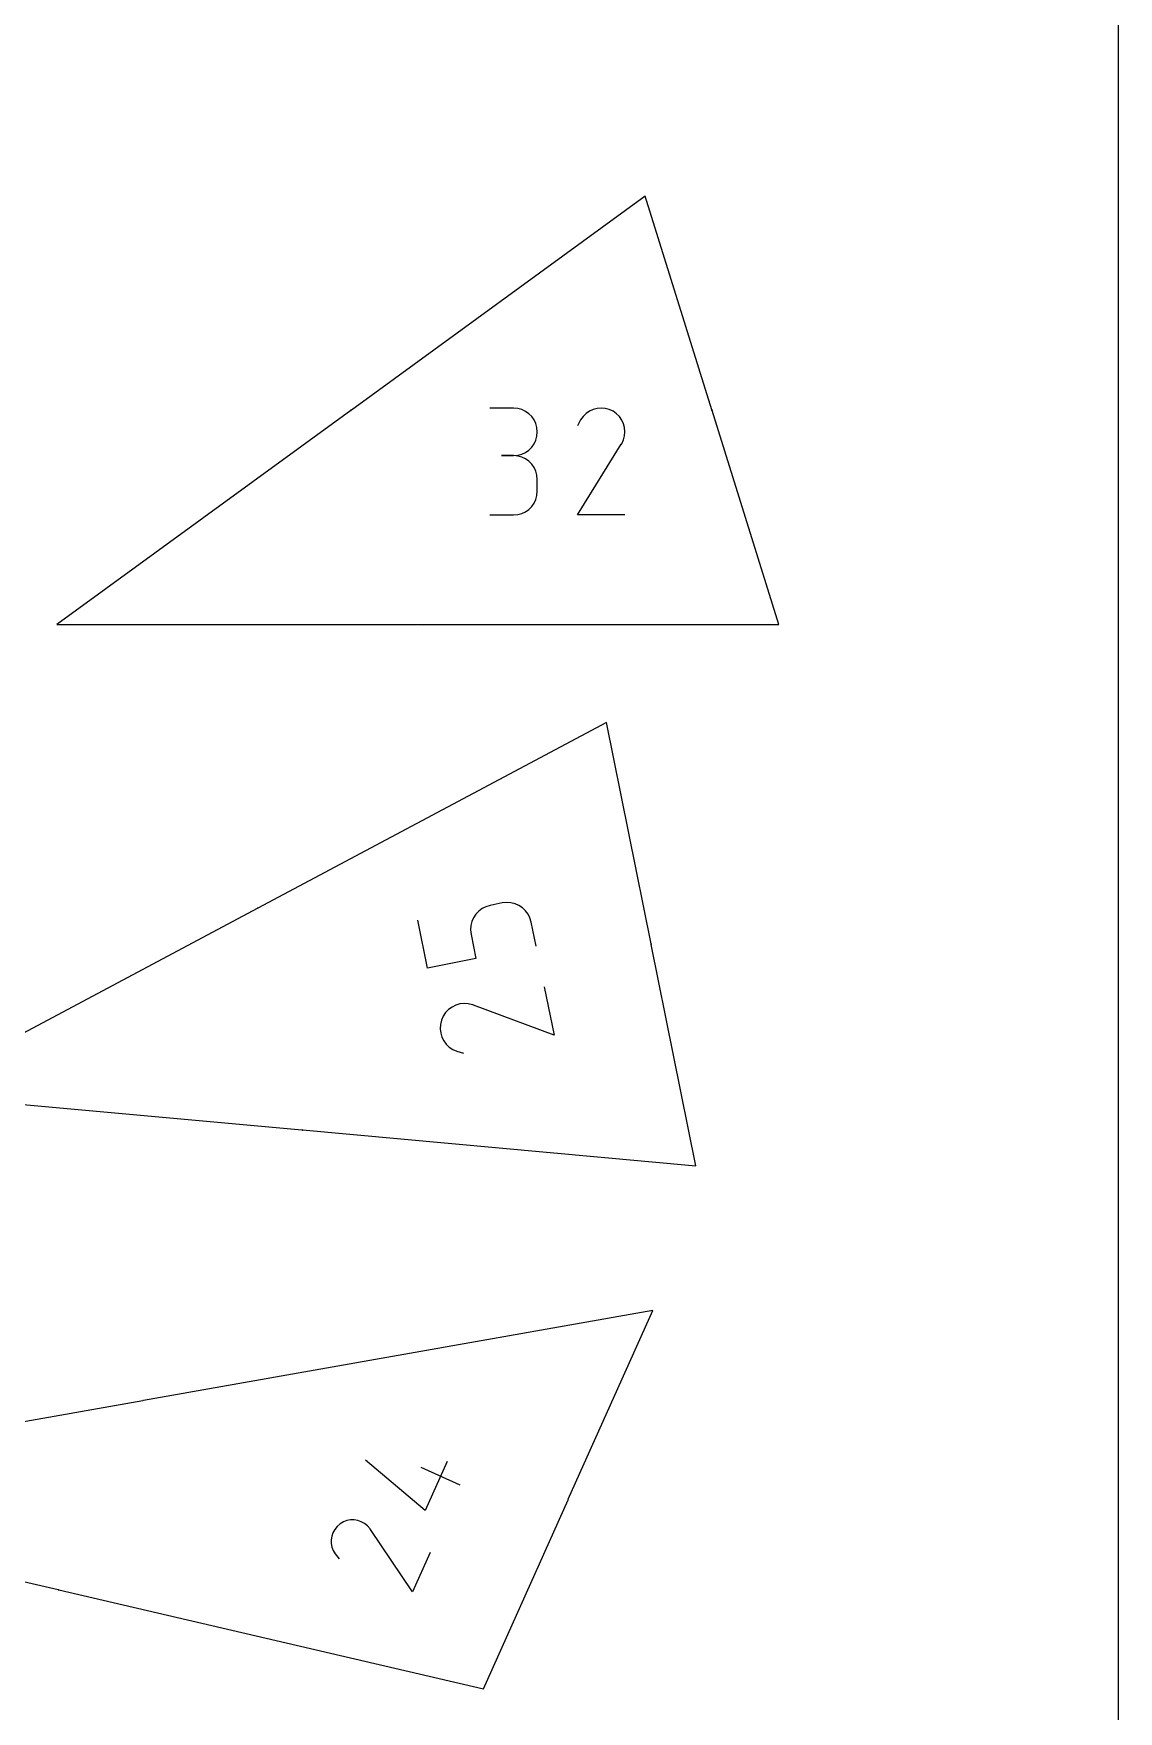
# Model space of a CAD drawing. Extents: x 0 to 500, y 0 to 1020.
# Drawn here: x 424.2 to 500, y 269.8 to 387 of the extents above; entities that cross this region are included whole.
import ezdxf

# ---------------------------------------------------------------- set-up
doc = ezdxf.new("R2010")
doc.units = 0

msp = doc.modelspace()

# ---------------------------------------------------------------- linework, layer by layer
at = {"layer": 'annotation', "color": 1}
for p, q in [((446.39843, 360.728417), (446.398359, 360.727966)), ((446.398359, 360.727966), (446.398365, 360.727508)), ((446.398365, 360.727508), (446.39845, 360.727055)), ((446.398577, 360.728851), (446.39843, 360.728417)), ((446.39845, 360.727055), (446.398615, 360.726616)), ((446.398797, 360.729257), (446.398577, 360.728851)), ((446.398615, 360.726616), (446.398862, 360.726203)), ((446.39909, 360.729624), (446.398797, 360.729257)), ((446.398862, 360.726203), (446.398862, 360.726203)), ((446.398862, 360.726203), (446.399181, 360.725839)), ((446.399454, 360.729942), (446.39909, 360.729624)), ((446.399181, 360.725839), (446.399549, 360.725546)), ((446.399868, 360.73019), (446.399454, 360.729942)), ((446.399454, 360.729942), (446.399454, 360.729942)), ((446.399549, 360.725546), (446.399955, 360.725324)), ((446.400307, 360.730356), (446.399868, 360.73019)), ((446.399955, 360.725324), (446.400389, 360.725177)), ((446.400761, 360.730441), (446.400307, 360.730356)), ((446.400389, 360.725177), (446.400841, 360.725106)), ((446.401219, 360.730448), (446.400761, 360.730441)), ((446.400841, 360.725106), (446.401299, 360.725112)), ((446.40167, 360.730377), (446.401219, 360.730448)), ((446.401299, 360.725112), (446.401753, 360.725197)), ((446.401583, 360.724085), (446.401513, 360.723634)), ((446.401513, 360.723634), (446.401519, 360.723176)), ((446.401519, 360.723176), (446.401605, 360.722721)), ((446.40173, 360.72452), (446.401583, 360.724085)), ((446.401605, 360.722721), (446.401771, 360.722281)), ((446.402104, 360.730231), (446.40167, 360.730377)), ((446.40195, 360.724926), (446.40173, 360.72452)), ((446.401753, 360.725197), (446.402192, 360.725363)), ((446.401771, 360.722281), (446.402019, 360.721866)), ((446.402243, 360.725293), (446.40195, 360.724926)), ((446.402019, 360.721866), (446.402805, 360.720788)), ((446.402509, 360.73001), (446.402104, 360.730231)), ((446.402192, 360.725363), (446.402607, 360.725611)), ((446.402607, 360.725611), (446.402243, 360.725293)), ((446.402876, 360.729718), (446.402509, 360.73001)), ((446.402607, 360.725611), (446.40297, 360.725929)), ((446.403021, 360.725859), (446.402607, 360.725611)), ((446.402607, 360.725611), (446.402607, 360.725611)), ((446.402607, 360.725611), (446.402607, 360.725611)), ((446.402805, 360.720788), (446.402805, 360.720788)), ((446.402805, 360.720788), (446.403123, 360.720424)), ((446.403193, 360.729356), (446.402876, 360.729718)), ((446.40297, 360.725929), (446.403262, 360.726296)), ((446.40346, 360.726025), (446.403021, 360.725859)), ((446.403123, 360.720424), (446.40349, 360.720131)), ((446.403193, 360.729356), (446.403193, 360.729356)), ((446.403442, 360.728941), (446.403193, 360.729356)), ((446.403262, 360.726296), (446.403483, 360.726702)), ((446.403608, 360.728501), (446.403442, 360.728941)), ((446.403914, 360.72611), (446.40346, 360.726025)), ((446.403483, 360.726702), (446.403629, 360.727136)), ((446.40349, 360.720131), (446.403896, 360.719911)), ((446.403694, 360.728046), (446.403608, 360.728501)), ((446.403629, 360.727136), (446.4037, 360.727588)), ((446.4037, 360.727588), (446.403694, 360.728046)), ((446.403896, 360.719911), (446.40433, 360.719765)), ((446.404373, 360.726116), (446.403914, 360.72611)), ((446.40433, 360.719765), (446.404781, 360.719694)), ((446.404824, 360.726045), (446.404373, 360.726116)), ((446.404781, 360.719694), (446.405238, 360.719701)), ((446.405258, 360.725898), (446.404824, 360.726045)), ((446.405238, 360.719701), (446.405692, 360.719787)), ((446.405664, 360.725677), (446.405258, 360.725898)), ((446.406032, 360.725384), (446.405664, 360.725677)), ((446.405692, 360.719787), (446.406131, 360.719953)), ((446.40635, 360.725019), (446.406032, 360.725384)), ((446.406131, 360.719953), (446.406545, 360.720202)), ((446.406417, 360.734269), (446.406341, 360.733805)), ((446.406341, 360.733805), (446.406348, 360.733321)), ((446.406348, 360.733321), (446.406461, 360.732568)), ((446.407136, 360.723941), (446.40635, 360.725019)), ((446.40635, 360.725019), (446.40635, 360.725019)), ((446.40657, 360.734705), (446.406417, 360.734269)), ((446.406545, 360.720202), (446.406908, 360.720519)), ((446.406545, 360.720202), (446.406545, 360.720202)), ((446.406794, 360.735105), (446.40657, 360.734705)), ((446.407081, 360.73546), (446.406794, 360.735105)), ((446.406908, 360.720519), (446.407201, 360.720886)), ((446.407425, 360.735763), (446.407081, 360.73546)), ((446.407384, 360.723526), (446.407136, 360.723941)), ((446.407201, 360.720886), (446.407422, 360.721291)), ((446.40755, 360.723086), (446.407384, 360.723526)), ((446.407422, 360.721291), (446.407569, 360.721724)), ((446.407819, 360.736005), (446.407425, 360.735763)), ((446.407635, 360.722632), (446.40755, 360.723086)), ((446.407569, 360.721724), (446.407641, 360.722175)), ((446.407641, 360.722175), (446.407635, 360.722632)), ((446.408256, 360.736178), (446.407819, 360.736005)), ((446.408731, 360.736274), (446.408256, 360.736178)), ((446.409213, 360.73628), (446.408731, 360.736274)), ((446.408731, 360.736274), (446.408731, 360.736274)), ((446.409677, 360.736202), (446.409213, 360.73628)), ((446.410113, 360.736048), (446.409677, 360.736202)), ((446.410512, 360.735824), (446.410113, 360.736048)), ((446.410867, 360.735537), (446.410512, 360.735824)), ((446.41117, 360.735193), (446.410867, 360.735537)), ((446.411411, 360.734798), (446.41117, 360.735193)), ((446.411582, 360.73436), (446.411411, 360.734798)), ((446.411675, 360.733885), (446.411582, 360.73436)), ((446.411676, 360.733874), (446.411675, 360.733885)), ((446.411675, 360.733885), (446.411675, 360.733885)), ((446.411678, 360.733864), (446.411676, 360.733874)), ((446.411679, 360.733854), (446.411678, 360.733864)), ((446.41168, 360.733844), (446.411679, 360.733854)), ((446.41168, 360.733835), (446.41168, 360.733844)), ((446.41168, 360.733826), (446.41168, 360.733835)), ((446.41168, 360.733816), (446.41168, 360.733826)), ((446.41168, 360.733807), (446.41168, 360.733816)), ((446.41168, 360.733798), (446.41168, 360.733807)), ((446.412368, 360.724441), (446.41168, 360.733798)), ((446.41168, 360.733798), (446.41168, 360.733798)), ((446.416699, 360.727594), (446.412368, 360.724441)), ((457.755553, 360.873086), (456.096667, 360.873086)), ((458.053908, 360.846307), (457.755553, 360.873086)), ((458.334649, 360.769131), (458.053908, 360.846307)), ((458.593108, 360.646308), (458.334649, 360.769131)), ((458.824614, 360.482581), (458.593108, 360.646308)), ((459.0245, 360.282699), (458.824614, 360.482581)), ((459.188094, 360.051408), (459.0245, 360.282699)), ((459.310728, 359.793454), (459.188094, 360.051408)), ((462.438922, 360.051078), (462.221079, 359.633194)), ((462.611798, 360.296219), (462.438922, 360.051078)), ((462.81921, 360.500855), (462.611798, 360.296219)), ((463.054851, 360.663346), (462.81921, 360.500855)), ((463.312412, 360.782055), (463.054851, 360.663346)), ((463.585585, 360.855343), (463.312412, 360.782055)), ((463.868062, 360.881571), (463.585585, 360.855343)), ((464.153535, 360.8591), (463.868062, 360.881571)), ((464.435696, 360.786292), (464.153535, 360.8591)), ((464.708237, 360.661507), (464.435696, 360.786292)), ((464.951995, 360.488415), (464.708237, 360.661507)), ((464.708237, 360.661507), (464.708237, 360.661507)), ((465.155804, 360.280706), (464.951995, 360.488415)), ((465.31785, 360.044745), (465.155804, 360.280706)), ((465.436322, 359.786899), (465.31785, 360.044745)), ((471.608334, 360.733468), (471.609131, 360.730911)), ((471.609131, 360.730911), (471.609131, 360.730911)), ((471.609131, 360.730911), (471.609315, 360.730464)), ((471.609315, 360.730464), (471.609569, 360.730068)), ((471.609569, 360.730068), (471.609883, 360.729729)), ((471.609883, 360.729729), (471.610246, 360.729451)), ((471.610246, 360.729451), (471.61065, 360.729239)), ((471.61065, 360.729239), (471.611085, 360.729097)), ((471.611085, 360.729097), (471.611542, 360.729032)), ((471.612868, 360.71892), (471.611274, 360.724034)), ((471.611274, 360.724034), (471.620356, 360.72168)), ((471.611542, 360.729032), (471.612011, 360.729048)), ((471.612011, 360.729048), (471.612482, 360.72915)), ((471.612482, 360.72915), (471.613762, 360.729549)), ((471.613762, 360.729549), (471.614207, 360.729733)), ((471.613762, 360.729549), (471.613762, 360.729549)), ((471.614207, 360.729733), (471.614602, 360.729986)), ((471.614602, 360.729986), (471.61494, 360.730299)), ((471.61494, 360.730299), (471.615218, 360.730662)), ((471.615519, 360.732902), (471.615119, 360.734183)), ((471.615119, 360.734183), (471.615519, 360.732902)), ((471.615218, 360.730662), (471.61543, 360.731067)), ((471.61543, 360.731067), (471.615571, 360.731502)), ((471.615621, 360.73243), (471.615519, 360.732902)), ((471.615519, 360.732902), (471.615519, 360.732902)), ((471.615519, 360.732902), (471.615703, 360.732455)), ((471.615571, 360.731502), (471.615637, 360.73196)), ((471.615637, 360.73196), (471.615621, 360.73243)), ((471.615703, 360.732455), (471.615957, 360.73206)), ((471.615957, 360.73206), (471.616271, 360.73172)), ((471.616271, 360.73172), (471.616635, 360.731442)), ((471.616635, 360.731442), (471.61704, 360.73123)), ((471.61704, 360.73123), (471.617476, 360.73109)), ((471.617476, 360.73109), (471.617934, 360.731025)), ((471.617934, 360.731025), (471.618404, 360.731041)), ((471.618404, 360.731041), (471.618877, 360.731143)), ((471.618877, 360.731143), (471.619322, 360.731327)), ((471.618877, 360.731143), (471.618877, 360.731143)), ((471.619322, 360.731327), (471.619716, 360.731581)), ((471.619716, 360.731581), (471.620055, 360.731894)), ((471.620633, 360.734497), (471.619836, 360.737054)), ((471.620055, 360.731894), (471.620333, 360.732257)), ((471.620333, 360.732257), (471.620545, 360.732661)), ((471.620356, 360.72168), (471.620356, 360.72168)), ((471.620356, 360.72168), (471.620364, 360.721676)), ((471.620364, 360.721676), (471.620373, 360.721673)), ((471.620373, 360.721673), (471.620382, 360.72167)), ((471.620382, 360.72167), (471.620391, 360.721668)), ((471.620391, 360.721668), (471.6204, 360.721665)), ((471.6204, 360.721665), (471.620409, 360.721663)), ((471.620409, 360.721663), (471.620419, 360.72166)), ((471.620419, 360.72166), (471.620429, 360.721658)), ((471.620429, 360.721658), (471.62044, 360.721656)), ((471.62044, 360.721656), (471.62044, 360.721656)), ((471.62044, 360.721656), (471.62092, 360.721592)), ((471.620545, 360.732661), (471.620686, 360.733097)), ((471.620735, 360.734024), (471.620633, 360.734497)), ((471.620686, 360.733097), (471.620751, 360.733554)), ((471.620751, 360.733554), (471.620735, 360.734024)), ((471.621617, 360.726882), (471.620868, 360.727017)), ((471.62092, 360.721592), (471.621389, 360.721613)), ((471.621389, 360.721613), (471.62184, 360.721715)), ((471.622078, 360.726733), (471.621617, 360.726882)), ((471.62184, 360.721715), (471.622263, 360.72189)), ((471.622493, 360.726512), (471.622078, 360.726733)), ((471.622263, 360.72189), (471.62265, 360.722134)), ((471.622856, 360.726227), (471.622493, 360.726512)), ((471.62265, 360.722134), (471.62299, 360.722441)), ((471.623163, 360.725887), (471.622856, 360.726227)), ((471.62299, 360.722441), (471.623276, 360.722804)), ((471.623407, 360.725501), (471.623163, 360.725887)), ((471.623276, 360.722804), (471.623498, 360.723218)), ((471.623584, 360.725078), (471.623407, 360.725501)), ((471.623498, 360.723218), (471.623648, 360.723677)), ((471.623686, 360.724627), (471.623584, 360.725078)), ((471.623648, 360.723677), (471.62371, 360.724157)), ((471.623648, 360.723677), (471.623648, 360.723677)), ((471.62371, 360.724157), (471.623686, 360.724627)), ((459.387733, 359.513583), (459.310728, 359.793454)), ((459.310728, 358.637151), (459.387733, 358.918108)), ((459.414439, 359.216543), (459.387733, 359.513583)), ((459.387733, 358.918108), (459.414439, 359.216543)), ((459.414439, 359.216543), (459.414439, 359.216543)), ((465.311638, 358.392192), (465.438222, 358.663977)), ((465.509408, 359.513533), (465.436322, 359.786899)), ((465.438222, 358.663977), (465.51217, 358.945706)), ((465.535294, 359.231013), (465.509408, 359.513533)), ((465.51217, 358.945706), (465.535294, 359.231013)), ((457.755553, 357.555314), (456.924939, 357.555314)), ((456.924939, 357.555314), (457.755553, 357.555314)), ((457.755553, 357.555314), (458.053908, 357.5821)), ((458.053908, 357.528534), (457.755553, 357.555314)), ((457.755553, 357.555314), (457.755553, 357.555314)), ((458.053908, 357.5821), (458.334649, 357.65932)), ((458.334649, 357.451359), (458.053908, 357.528534)), ((458.334649, 357.65932), (458.593108, 357.782266)), ((458.593108, 357.782266), (458.824614, 357.94623)), ((458.824614, 357.94623), (459.0245, 358.146504)), ((459.0245, 358.146504), (459.188094, 358.378381)), ((459.188094, 358.378381), (459.310728, 358.637151)), ((462.216394, 353.411317), (465.282124, 358.34675)), ((465.282124, 358.34675), (465.285789, 358.351285)), ((465.282124, 358.34675), (465.282124, 358.34675)), ((465.285789, 358.351285), (465.289304, 358.355858)), ((465.289304, 358.355858), (465.292691, 358.360509)), ((465.292691, 358.360509), (465.295974, 358.365275)), ((465.295974, 358.365275), (465.299176, 358.370196)), ((465.299176, 358.370196), (465.302321, 358.375309)), ((465.302321, 358.375309), (465.305431, 358.380654)), ((465.305431, 358.380654), (465.308529, 358.386269)), ((465.308529, 358.386269), (465.311638, 358.392192)), ((465.311638, 358.392192), (465.311638, 358.392192)), ((458.593108, 357.328535), (458.334649, 357.451359)), ((458.824614, 357.164809), (458.593108, 357.328535)), ((459.0245, 356.964927), (458.824614, 357.164809)), ((459.188094, 356.733635), (459.0245, 356.964927)), ((459.310728, 356.475681), (459.188094, 356.733635)), ((459.387733, 356.195811), (459.310728, 356.475681)), ((459.414439, 355.89877), (459.387733, 356.195811)), ((459.414439, 355.068156), (459.414439, 355.89877)), ((459.414439, 355.89877), (459.414439, 355.89877)), ((458.824614, 353.801963), (459.0245, 354.001806)), ((459.0245, 354.001806), (459.188094, 354.233082)), ((459.188094, 354.233082), (459.310728, 354.491056)), ((459.310728, 354.491056), (459.387733, 354.770992)), ((459.387733, 354.770992), (459.414439, 355.068156)), ((456.096667, 353.411612), (457.755553, 353.411612)), ((457.755553, 353.411612), (458.053908, 353.438376)), ((457.755553, 353.411612), (457.755553, 353.411612)), ((458.053908, 353.438376), (458.334649, 353.515513)), ((458.334649, 353.515513), (458.593108, 353.638287)), ((458.593108, 353.638287), (458.824614, 353.801963)), ((465.534166, 353.411317), (462.216394, 353.411317)), ((451.062155, 345.777654), (451.062155, 345.763021)), ((451.070949, 345.774994), (451.070897, 345.77441)), ((451.070897, 345.77441), (451.070897, 345.772791)), ((451.070897, 345.772791), (451.070897, 345.772791)), ((451.070897, 345.772791), (451.070949, 345.772206)), ((451.0711, 345.775543), (451.070949, 345.774994)), ((451.070949, 345.772206), (451.0711, 345.771656)), ((451.071341, 345.776049), (451.0711, 345.775543)), ((451.0711, 345.771656), (451.071341, 345.771149)), ((451.071662, 345.776502), (451.071341, 345.776049)), ((451.071341, 345.771149), (451.071662, 345.770695)), ((451.072054, 345.776893), (451.071662, 345.776502)), ((451.071662, 345.770695), (451.072054, 345.770303)), ((451.072508, 345.777212), (451.072054, 345.776893)), ((451.072054, 345.770303), (451.072507, 345.769982)), ((451.072507, 345.769982), (451.073013, 345.769741)), ((451.073014, 345.777452), (451.072508, 345.777212)), ((451.073563, 345.777602), (451.073014, 345.777452)), ((451.074146, 345.777655), (451.073563, 345.777602)), ((451.074729, 345.777602), (451.074146, 345.777655)), ((451.074146, 345.777655), (451.074146, 345.777655)), ((451.075279, 345.777452), (451.074729, 345.777602)), ((451.075785, 345.777212), (451.075279, 345.777452)), ((451.075279, 345.769741), (451.075785, 345.769982)), ((451.076238, 345.776893), (451.075785, 345.777212)), ((451.075785, 345.769982), (451.076239, 345.770303)), ((451.07663, 345.776502), (451.076238, 345.776893)), ((451.076239, 345.770303), (451.076631, 345.770696)), ((451.076951, 345.776049), (451.07663, 345.776502)), ((451.076631, 345.770696), (451.076952, 345.77115)), ((451.077192, 345.775543), (451.076951, 345.776049)), ((451.076952, 345.77115), (451.077192, 345.771656)), ((451.077343, 345.774994), (451.077192, 345.775543)), ((451.077192, 345.771656), (451.077343, 345.772206)), ((451.077396, 345.77441), (451.077343, 345.774994)), ((451.077343, 345.772206), (451.077396, 345.772791)), ((451.077396, 345.77441), (451.077396, 345.77441)), ((451.077396, 345.772791), (451.077396, 345.77441)), ((451.062155, 345.763021), (451.065409, 345.766275)), ((451.070949, 345.766868), (451.070897, 345.766283)), ((451.070897, 345.766283), (451.070897, 345.766283)), ((451.070897, 345.766283), (451.070949, 345.765702)), ((451.0711, 345.767418), (451.070949, 345.766868)), ((451.070949, 345.765702), (451.0711, 345.765153)), ((451.071341, 345.767925), (451.0711, 345.767418)), ((451.0711, 345.765153), (451.071341, 345.764648)), ((451.071662, 345.76838), (451.071341, 345.767925)), ((451.071341, 345.764648), (451.071662, 345.764195)), ((451.072054, 345.768772), (451.071662, 345.76838)), ((451.071662, 345.764195), (451.072054, 345.763803)), ((451.072508, 345.769093), (451.072054, 345.768772)), ((451.072054, 345.763803), (451.072507, 345.763483)), ((451.072507, 345.763483), (451.073013, 345.763242)), ((451.073014, 345.769334), (451.072508, 345.769093)), ((451.073013, 345.769741), (451.073563, 345.76959)), ((451.073013, 345.763242), (451.073563, 345.763091)), ((451.073563, 345.769485), (451.073014, 345.769334)), ((451.073563, 345.76959), (451.074146, 345.769538)), ((451.074146, 345.769538), (451.073563, 345.769485)), ((451.073563, 345.763091), (451.074146, 345.763038)), ((451.074146, 345.769538), (451.07473, 345.76959)), ((451.074146, 345.769538), (451.074146, 345.769538)), ((451.074729, 345.769485), (451.074146, 345.769538)), ((451.074146, 345.769538), (451.074146, 345.769538)), ((451.074146, 345.763038), (451.07473, 345.763091)), ((451.074146, 345.763038), (451.074146, 345.763038)), ((451.075279, 345.769334), (451.074729, 345.769485)), ((451.07473, 345.76959), (451.075279, 345.769741)), ((451.07473, 345.763091), (451.075279, 345.763242)), ((451.075785, 345.769093), (451.075279, 345.769334)), ((451.075279, 345.763242), (451.075785, 345.763483)), ((451.076238, 345.768772), (451.075785, 345.769093)), ((451.075785, 345.763483), (451.076239, 345.763803)), ((451.07663, 345.76838), (451.076238, 345.768772)), ((451.076239, 345.763803), (451.076631, 345.764195)), ((451.076951, 345.767925), (451.07663, 345.76838)), ((451.076631, 345.764195), (451.076952, 345.764648)), ((451.077192, 345.767418), (451.076951, 345.767925)), ((451.076952, 345.764648), (451.077192, 345.765153)), ((451.077343, 345.766868), (451.077192, 345.767418)), ((451.077192, 345.765153), (451.077343, 345.765702)), ((451.077396, 345.766283), (451.077343, 345.766868)), ((451.077343, 345.765702), (451.077396, 345.766283)), ((451.077396, 345.766283), (451.077396, 345.766283)), ((439.86849, 325.938378), (439.86842, 325.937826)), ((439.86842, 325.937826), (439.868446, 325.937266)), ((439.868446, 325.937266), (439.868571, 325.936709)), ((439.868652, 325.938908), (439.86849, 325.938378)), ((439.868571, 325.936709), (439.8688, 325.936168)), ((439.868901, 325.939405), (439.868652, 325.938908)), ((439.8688, 325.936168), (439.869564, 325.934732)), ((439.869234, 325.939856), (439.868901, 325.939405)), ((439.869648, 325.940247), (439.869234, 325.939856)), ((439.869564, 325.934732), (439.869564, 325.934732)), ((439.869564, 325.934732), (439.869885, 325.934241)), ((439.870138, 325.940568), (439.869648, 325.940247)), ((439.869885, 325.934241), (439.870278, 325.933826)), ((439.870679, 325.940796), (439.870138, 325.940568)), ((439.870138, 325.940568), (439.870138, 325.940568)), ((439.870278, 325.933826), (439.870728, 325.933492)), ((439.871235, 325.940921), (439.870679, 325.940796)), ((439.870728, 325.933492), (439.871225, 325.933242)), ((439.871225, 325.933242), (439.871755, 325.93308)), ((439.871795, 325.940947), (439.871235, 325.940921)), ((439.871755, 325.93308), (439.872307, 325.93301)), ((439.872347, 325.940876), (439.871795, 325.940947)), ((439.872307, 325.93301), (439.872866, 325.933035)), ((439.872877, 325.940714), (439.872347, 325.940876)), ((439.872866, 325.933035), (439.873422, 325.93316)), ((439.873373, 325.940464), (439.872877, 325.940714)), ((439.873823, 325.940129), (439.873373, 325.940464)), ((439.873422, 325.93316), (439.873962, 325.933388)), ((439.874215, 325.939714), (439.873823, 325.940129)), ((439.873962, 325.933388), (439.87683, 325.934915)), ((439.874536, 325.939223), (439.874215, 325.939714)), ((439.87683, 325.934915), (439.874536, 325.939223)), ((439.874536, 325.939223), (439.874536, 325.939223)), ((439.87465, 325.924319), (439.881108, 325.927758)), ((439.875581, 325.926887), (439.876239, 325.92763)), ((439.875581, 325.926887), (439.875581, 325.926887)), ((439.876239, 325.92763), (439.876771, 325.928444)), ((439.876771, 325.928444), (439.877178, 325.929315)), ((439.87723, 325.934011), (439.87683, 325.934915)), ((439.877178, 325.929315), (439.877455, 325.930228)), ((439.877491, 325.933075), (439.87723, 325.934011)), ((439.877455, 325.930228), (439.877601, 325.931169)), ((439.877613, 325.932123), (439.877491, 325.933075)), ((439.877601, 325.931169), (439.877613, 325.932123)), ((439.880723, 325.946204), (439.879381, 325.941803)), ((439.887601, 325.933288), (439.880723, 325.946204)), ((455.5627, 325.913722), (455.326086, 325.736352)), ((455.831352, 326.049358), (455.5627, 325.913722)), ((456.128311, 326.137531), (455.831352, 326.049358)), ((456.966239, 326.306626), (456.128311, 326.137531)), ((456.128311, 326.137531), (456.128311, 326.137531)), ((457.274302, 326.340531), (456.966239, 326.306626)), ((457.574931, 326.319736), (457.274302, 326.340531)), ((457.862393, 326.248072), (457.574931, 326.319736)), ((458.130955, 326.129372), (457.862393, 326.248072)), ((458.374884, 325.967466), (458.130955, 326.129372)), ((458.588446, 325.766185), (458.374884, 325.967466)), ((451.754439, 321.753818), (451.075567, 325.117881)), ((454.774611, 324.724113), (454.754141, 324.424008)), ((454.845771, 325.011129), (454.774611, 324.724113)), ((454.96389, 325.279326), (454.845771, 325.011129)), ((455.125239, 325.522977), (454.96389, 325.279326)), ((455.326086, 325.736352), (455.125239, 325.522977)), ((458.76591, 325.529362), (458.588446, 325.766185)), ((458.901541, 325.260828), (458.76591, 325.529362)), ((458.989607, 324.964414), (458.901541, 325.260828)), ((459.329043, 323.282383), (458.989607, 324.964414)), ((458.989607, 324.964414), (458.989607, 324.964414)), ((454.754141, 324.424008), (454.788091, 324.116543)), ((454.788091, 324.116543), (455.127527, 322.434512)), ((455.127527, 322.434512), (451.754439, 321.753818)), ((467.356347, 323.429547), (467.368717, 323.429304)), ((467.358314, 323.420605), (467.358267, 323.420309)), ((467.358267, 323.420309), (467.358273, 323.420016)), ((467.358273, 323.420016), (467.358329, 323.419733)), ((467.358351, 323.420727), (467.358314, 323.420605)), ((467.358314, 323.420605), (467.358314, 323.420605)), ((467.358329, 323.419733), (467.358431, 323.419466)), ((467.358396, 323.420844), (467.358351, 323.420727)), ((467.358449, 323.420958), (467.358396, 323.420844)), ((467.358431, 323.419466), (467.358576, 323.419219)), ((467.358509, 323.421066), (467.358449, 323.420958)), ((467.358578, 323.421169), (467.358509, 323.421066)), ((467.358576, 323.419219), (467.358761, 323.419)), ((467.358653, 323.421267), (467.358578, 323.421169)), ((467.358736, 323.421359), (467.358653, 323.421267)), ((467.358826, 323.421445), (467.358736, 323.421359)), ((467.358761, 323.419), (467.358982, 323.418814)), ((467.358922, 323.421525), (467.358826, 323.421445)), ((467.3599, 323.422194), (467.358922, 323.421525)), ((467.358922, 323.421525), (467.358922, 323.421525)), ((467.358982, 323.418814), (467.359236, 323.418667)), ((467.359236, 323.418667), (467.35952, 323.418565)), ((467.35952, 323.418565), (467.35952, 323.418565)), ((467.35952, 323.418565), (467.360679, 323.418324)), ((467.360931, 323.422757), (467.3599, 323.422194)), ((467.360679, 323.418324), (467.361846, 323.418204)), ((467.362007, 323.42321), (467.360931, 323.422757)), ((467.361846, 323.418204), (467.363013, 323.418202)), ((467.363118, 323.423552), (467.362007, 323.42321)), ((467.363445, 323.42824), (467.362914, 323.430872)), ((467.363013, 323.418202), (467.36417, 323.418317)), ((467.364257, 323.423782), (467.363118, 323.423552)), ((467.36417, 323.418317), (467.365308, 323.418547)), ((467.365413, 323.423898), (467.364257, 323.423782)), ((467.365308, 323.418547), (467.36642, 323.418889)), ((467.366579, 323.423897), (467.365413, 323.423898)), ((467.36642, 323.418889), (467.367495, 323.419344)), ((467.367746, 323.423778), (467.366579, 323.423897)), ((467.367495, 323.419344), (467.368526, 323.419908)), ((467.368717, 323.429304), (467.367655, 323.434569)), ((467.368905, 323.423539), (467.367746, 323.423778)), ((467.368526, 323.419908), (467.369503, 323.42058)), ((467.36919, 323.423438), (467.368905, 323.423539)), ((467.368905, 323.423539), (467.368905, 323.423539)), ((467.369445, 323.423291), (467.36919, 323.423438)), ((467.369667, 323.423105), (467.369445, 323.423291)), ((467.369503, 323.42058), (467.369599, 323.420659)), ((467.369503, 323.42058), (467.369503, 323.42058)), ((467.369599, 323.420659), (467.369689, 323.420746)), ((467.369852, 323.422886), (467.369667, 323.423105)), ((467.369689, 323.420746), (467.369773, 323.420839)), ((467.369773, 323.420839), (467.369849, 323.420937)), ((467.369849, 323.420937), (467.369917, 323.42104)), ((467.369997, 323.422638), (467.369852, 323.422886)), ((467.369917, 323.42104), (467.369978, 323.421148)), ((467.369978, 323.421148), (467.37003, 323.42126)), ((467.370098, 323.42237), (467.369997, 323.422638)), ((467.37003, 323.42126), (467.370074, 323.421375)), ((467.370074, 323.421375), (467.370108, 323.421492)), ((467.370153, 323.422085), (467.370098, 323.42237)), ((467.370108, 323.421492), (467.370157, 323.421791)), ((467.370108, 323.421492), (467.370108, 323.421492)), ((467.370157, 323.421791), (467.370153, 323.422085)), ((459.902431, 320.441347), (460.581303, 317.077284)), ((453.220714, 318.864702), (453.014619, 318.652113)), ((453.457917, 319.037586), (453.220714, 318.864702)), ((453.720142, 319.167627), (453.457917, 319.037586)), ((454.001307, 319.251683), (453.720142, 319.167627)), ((454.295326, 319.286614), (454.001307, 319.251683)), ((454.596117, 319.269281), (454.295326, 319.286614)), ((454.897595, 319.196544), (454.596117, 319.269281)), ((454.904237, 319.194602), (454.897595, 319.196544)), ((454.897595, 319.196544), (454.897595, 319.196544)), ((454.910564, 319.19261), (454.904237, 319.194602)), ((454.91662, 319.19055), (454.910564, 319.19261)), ((454.922448, 319.188409), (454.91662, 319.19055)), ((454.928092, 319.186168), (454.922448, 319.188409)), ((454.933597, 319.183815), (454.928092, 319.186168)), ((454.939006, 319.181332), (454.933597, 319.183815)), ((454.944362, 319.178704), (454.939006, 319.181332)), ((454.949711, 319.175916), (454.944362, 319.178704)), ((460.581303, 317.077284), (454.949711, 319.175916)), ((454.949711, 319.175916), (454.949711, 319.175916)), ((452.649325, 317.818507), (452.633236, 317.517511)), ((452.720084, 318.120383), (452.649325, 317.818507)), ((452.845714, 318.40296), (452.720084, 318.120383)), ((452.720084, 318.120383), (452.720084, 318.120383)), ((453.014619, 318.652113), (452.845714, 318.40296)), ((452.633236, 317.517511), (452.668864, 317.223457)), ((452.668864, 317.223457), (452.753257, 316.942406)), ((452.753257, 316.942406), (452.883463, 316.680417)), ((452.883463, 316.680417), (453.05653, 316.443552)), ((453.05653, 316.443552), (453.269505, 316.237873)), ((453.269505, 316.237873), (453.519436, 316.069438)), ((453.519436, 316.069438), (453.80337, 315.94431)), ((453.80337, 315.94431), (454.271658, 315.808934)), ((442.994514, 310.455908), (442.994513, 310.455424)), ((442.994513, 310.455424), (442.994595, 310.454962)), ((442.994635, 310.457236), (442.994514, 310.455908)), ((442.994514, 310.455908), (442.994514, 310.455908)), ((442.994595, 310.454962), (442.994755, 310.454528)), ((442.994722, 310.457712), (442.994635, 310.457236)), ((443.000685, 310.460891), (442.994679, 310.461439)), ((442.994887, 310.458153), (442.994722, 310.457712)), ((442.994755, 310.454528), (442.994984, 310.454133)), ((442.995122, 310.458551), (442.994887, 310.458153)), ((442.994984, 310.454133), (442.995276, 310.453783)), ((442.99511, 310.447773), (442.9959, 310.44799)), ((442.99511, 310.447773), (442.99511, 310.447773)), ((442.995419, 310.4589), (442.995122, 310.458551)), ((442.995276, 310.453783), (442.995624, 310.453486)), ((442.99577, 310.459192), (442.995419, 310.4589)), ((442.995624, 310.453486), (442.996022, 310.453251)), ((442.996166, 310.459422), (442.99577, 310.459192)), ((442.9959, 310.44799), (442.996637, 310.448312)), ((442.996022, 310.453251), (442.996462, 310.453087)), ((442.9966, 310.459581), (442.996166, 310.459422)), ((442.996462, 310.453087), (442.996938, 310.453)), ((442.997063, 310.459664), (442.9966, 310.459581)), ((442.996637, 310.448312), (442.997311, 310.44873)), ((442.996938, 310.453), (442.999606, 310.452756)), ((442.997547, 310.459663), (442.997063, 310.459664)), ((442.997311, 310.44873), (442.997916, 310.449236)), ((442.998021, 310.459577), (442.997547, 310.459663)), ((442.997547, 310.459663), (442.997547, 310.459663)), ((442.997916, 310.449236), (442.998442, 310.449819)), ((442.998461, 310.459411), (442.998021, 310.459577)), ((442.998442, 310.449819), (442.998883, 310.450472)), ((442.998858, 310.459176), (442.998461, 310.459411)), ((442.999207, 310.458878), (442.998858, 310.459176)), ((442.998883, 310.450472), (442.999229, 310.451186)), ((442.999499, 310.458527), (442.999207, 310.458878)), ((442.999229, 310.451186), (442.999472, 310.45195)), ((442.999472, 310.45195), (442.999606, 310.452756)), ((442.999728, 310.45813), (442.999499, 310.458527)), ((442.999606, 310.452756), (442.99997, 310.456749)), ((442.999888, 310.457696), (442.999728, 310.45813)), ((442.999971, 310.457233), (442.999888, 310.457696)), ((442.99997, 310.456749), (442.999971, 310.457233)), ((442.99997, 310.456749), (442.99997, 310.456749)), ((443.003942, 310.450106), (443.003863, 310.44965)), ((443.003863, 310.44965), (443.003863, 310.449192)), ((443.003863, 310.449192), (443.003941, 310.448742)), ((443.003941, 310.448742), (443.004093, 310.44831)), ((443.004103, 310.450548), (443.003942, 310.450106)), ((443.004093, 310.44831), (443.004319, 310.447907)), ((443.004346, 310.450966), (443.004103, 310.450548)), ((443.004319, 310.447907), (443.004617, 310.447543)), ((443.004352, 310.450975), (443.004346, 310.450966)), ((443.004346, 310.450966), (443.004346, 310.450966)), ((443.004358, 310.450984), (443.004352, 310.450975)), ((443.004364, 310.450992), (443.004358, 310.450984)), ((443.004369, 310.451), (443.004364, 310.450992)), ((443.004375, 310.451007), (443.004369, 310.451)), ((443.004381, 310.451014), (443.004375, 310.451007)), ((443.004387, 310.451021), (443.004381, 310.451014)), ((443.004394, 310.451028), (443.004387, 310.451021)), ((443.0044, 310.451035), (443.004394, 310.451028)), ((443.010055, 310.458521), (443.0044, 310.451035)), ((443.0044, 310.451035), (443.0044, 310.451035)), ((443.004617, 310.447543), (443.004983, 310.447228)), ((443.00472, 310.459008), (443.010055, 310.458521)), ((443.004983, 310.447228), (443.004983, 310.447228)), ((443.004983, 310.447228), (443.005403, 310.446988)), ((443.005403, 310.446988), (443.005846, 310.446829)), ((443.005846, 310.446829), (443.006302, 310.446751)), ((443.006302, 310.446751), (443.00676, 310.446752)), ((443.00676, 310.446752), (443.00721, 310.44683)), ((443.00721, 310.44683), (443.007642, 310.446983)), ((443.007642, 310.446983), (443.008044, 310.447209)), ((443.008044, 310.447209), (443.008408, 310.447508)), ((443.008408, 310.447508), (443.008722, 310.447877)), ((443.008722, 310.447877), (443.009134, 310.448517)), ((431.877898, 291.544703), (431.877669, 291.543977)), ((431.878104, 291.545141), (431.877898, 291.544703)), ((431.878376, 291.545525), (431.878104, 291.545141)), ((431.878705, 291.545849), (431.878376, 291.545525)), ((431.879082, 291.546111), (431.878705, 291.545849)), ((431.879495, 291.546304), (431.879082, 291.546111)), ((431.879411, 291.534084), (431.882898, 291.542792)), ((431.884686, 291.535016), (431.879411, 291.534084)), ((431.879937, 291.546425), (431.879495, 291.546304)), ((431.880397, 291.54647), (431.879937, 291.546425)), ((431.880866, 291.546433), (431.880397, 291.54647)), ((431.881335, 291.546311), (431.880866, 291.546433)), ((431.881771, 291.546105), (431.881335, 291.546311)), ((431.881335, 291.546311), (431.881335, 291.546311)), ((431.882153, 291.545832), (431.881771, 291.546105)), ((431.882477, 291.545502), (431.882153, 291.545832)), ((431.882738, 291.545125), (431.882477, 291.545502)), ((431.882931, 291.544711), (431.882738, 291.545125)), ((431.882898, 291.542792), (431.882902, 291.542801)), ((431.882898, 291.542792), (431.882898, 291.542792)), ((431.882902, 291.542801), (431.882907, 291.542809)), ((431.882907, 291.542809), (431.882911, 291.542817)), ((431.882911, 291.542817), (431.882915, 291.542826)), ((431.882915, 291.542826), (431.882918, 291.542834)), ((431.882918, 291.542834), (431.882922, 291.542843)), ((431.882922, 291.542843), (431.882925, 291.542853)), ((431.882925, 291.542853), (431.882929, 291.542863)), ((431.882929, 291.542863), (431.882932, 291.542873)), ((431.883052, 291.544269), (431.882931, 291.544711)), ((431.882932, 291.542873), (431.883057, 291.543341)), ((431.882932, 291.542873), (431.882932, 291.542873)), ((431.883095, 291.543809), (431.883052, 291.544269)), ((431.883057, 291.543341), (431.883095, 291.543809)), ((431.887629, 291.546423), (431.8874, 291.545698)), ((431.887835, 291.546862), (431.887629, 291.546423)), ((431.888107, 291.547245), (431.887835, 291.546862)), ((431.888436, 291.54757), (431.888107, 291.547245)), ((431.888812, 291.547831), (431.888436, 291.54757)), ((431.889226, 291.548024), (431.888812, 291.547831)), ((431.889141, 291.535804), (431.892628, 291.544513)), ((431.894416, 291.536737), (431.889141, 291.535804)), ((431.889668, 291.548145), (431.889226, 291.548024)), ((431.890128, 291.54819), (431.889668, 291.548145)), ((431.890597, 291.548153), (431.890128, 291.54819)), ((431.891065, 291.548032), (431.890597, 291.548153)), ((431.891501, 291.547825), (431.891065, 291.548032)), ((431.891065, 291.548032), (431.891065, 291.548032)), ((431.891884, 291.547552), (431.891501, 291.547825)), ((431.892208, 291.547222), (431.891884, 291.547552)), ((431.892469, 291.546846), (431.892208, 291.547222)), ((431.892662, 291.546432), (431.892469, 291.546846)), ((431.892628, 291.544513), (431.892633, 291.544521)), ((431.892628, 291.544513), (431.892628, 291.544513)), ((431.892633, 291.544521), (431.892637, 291.544529)), ((431.892637, 291.544529), (431.892641, 291.544538)), ((431.892641, 291.544538), (431.892645, 291.544546)), ((431.892645, 291.544546), (431.892649, 291.544555)), ((431.892649, 291.544555), (431.892652, 291.544564)), ((431.892652, 291.544564), (431.892656, 291.544573)), ((431.892656, 291.544573), (431.892659, 291.544583)), ((431.892659, 291.544583), (431.892662, 291.544593)), ((431.892782, 291.54599), (431.892662, 291.546432)), ((431.892662, 291.544593), (431.892787, 291.545061)), ((431.892662, 291.544593), (431.892662, 291.544593)), ((431.892826, 291.54553), (431.892782, 291.54599)), ((431.892787, 291.545061), (431.892826, 291.54553)), ((451.589577, 283.863138), (447.404611, 287.374653)), ((453.120277, 287.287559), (451.589577, 283.863138)), ((454.032531, 285.648216), (451.293458, 286.872568)), ((461.563396, 284.623994), (461.573309, 284.616626)), ((461.566335, 284.63057), (461.56852, 284.635459)), ((461.568408, 284.618817), (461.569501, 284.621264)), ((461.56852, 284.635459), (461.573773, 284.627691)), ((461.573309, 284.616626), (461.575497, 284.621521)), ((461.573773, 284.627691), (461.573773, 284.627691)), ((461.573773, 284.627691), (461.573778, 284.627682)), ((461.573778, 284.627682), (461.573782, 284.627674)), ((461.573782, 284.627674), (461.573787, 284.627666)), ((461.573787, 284.627666), (461.573792, 284.627658)), ((461.573792, 284.627658), (461.573797, 284.62765)), ((461.573797, 284.62765), (461.573802, 284.627642)), ((461.573802, 284.627642), (461.573808, 284.627634)), ((461.573808, 284.627634), (461.573814, 284.627626)), ((461.573814, 284.627626), (461.573821, 284.627617)), ((461.573821, 284.627617), (461.573821, 284.627617)), ((461.573821, 284.627617), (461.574138, 284.627252)), ((461.574138, 284.627252), (461.574505, 284.626957)), ((461.574505, 284.626957), (461.57491, 284.626735)), ((461.57491, 284.626735), (461.575343, 284.626587)), ((461.575343, 284.626587), (461.575794, 284.626515)), ((461.575794, 284.626515), (461.576252, 284.626519)), ((461.576252, 284.626519), (461.576706, 284.626603)), ((461.576706, 284.626603), (461.577147, 284.626766)), ((461.577147, 284.626766), (461.577562, 284.627012)), ((461.577562, 284.627012), (461.577926, 284.627331)), ((461.577562, 284.627012), (461.577562, 284.627012)), ((461.578158, 284.630757), (461.577685, 284.631354)), ((461.577926, 284.627331), (461.578219, 284.627699)), ((461.578405, 284.630341), (461.578158, 284.630757)), ((461.578219, 284.627699), (461.57844, 284.628105)), ((461.57857, 284.629901), (461.578405, 284.630341)), ((461.57844, 284.628105), (461.578587, 284.628538)), ((461.578654, 284.629447), (461.57857, 284.629901)), ((461.578587, 284.628538), (461.578659, 284.628989)), ((461.578659, 284.628989), (461.578654, 284.629447)), ((445.268508, 282.545649), (445.144609, 282.318262)), ((445.432742, 282.751726), (445.268508, 282.545649)), ((445.636337, 282.93068), (445.432742, 282.751726)), ((445.869191, 283.068045), (445.636337, 282.93068)), ((445.636337, 282.93068), (445.636337, 282.93068)), ((446.115882, 283.159654), (445.869191, 283.068045)), ((446.370485, 283.206359), (446.115882, 283.159654)), ((446.627076, 283.209014), (446.370485, 283.206359)), ((446.879731, 283.168472), (446.627076, 283.209014)), ((447.122525, 283.085586), (446.879731, 283.168472)), ((447.349535, 282.961208), (447.122525, 283.085586)), ((447.554834, 282.796193), (447.349535, 282.961208)), ((447.732501, 282.591392), (447.554834, 282.796193)), ((447.736243, 282.586639), (447.732501, 282.591392)), ((447.732501, 282.591392), (447.732501, 282.591392)), ((447.739735, 282.582009), (447.736243, 282.586639)), ((447.743, 282.57747), (447.739735, 282.582009)), ((447.746061, 282.572987), (447.743, 282.57747)), ((447.748942, 282.568527), (447.746061, 282.572987)), ((447.751665, 282.564058), (447.748942, 282.568527)), ((447.754255, 282.559545), (447.751665, 282.564058)), ((447.756734, 282.554956), (447.754255, 282.559545)), ((447.759125, 282.550256), (447.756734, 282.554956)), ((450.702358, 278.197949), (447.759125, 282.550256)), ((447.759125, 282.550256), (447.759125, 282.550256)), ((445.06202, 282.075377), (445.021716, 281.822806)), ((445.021716, 281.822806), (445.024672, 281.566363)), ((445.024672, 281.566363), (445.071863, 281.31186)), ((445.144609, 282.318262), (445.06202, 282.075377)), ((445.071863, 281.31186), (445.164264, 281.065109)), ((445.164264, 281.065109), (445.30285, 280.831922)), ((445.30285, 280.831922), (445.567455, 280.497866)), ((451.92671, 280.937021), (450.702358, 278.197949)), ((425.97411, 278.332571), (425.974043, 278.332094)), ((425.974043, 278.332094), (425.974062, 278.331626)), ((425.974062, 278.331626), (425.974161, 278.331175)), ((425.974262, 278.333031), (425.97411, 278.332571)), ((425.97411, 278.332571), (425.97411, 278.332571)), ((425.974161, 278.331175), (425.974334, 278.330751)), ((425.974486, 278.333444), (425.974262, 278.333031)), ((425.974334, 278.330751), (425.974575, 278.330364)), ((425.974774, 278.333806), (425.974486, 278.333444)), ((425.974575, 278.330364), (425.974879, 278.330022)), ((425.975117, 278.334111), (425.974774, 278.333806)), ((425.974879, 278.330022), (425.975241, 278.329734)), ((425.975505, 278.334353), (425.975117, 278.334111)), ((425.975241, 278.329734), (425.975653, 278.32951)), ((425.975327, 278.337795), (425.97526, 278.337316)), ((425.97526, 278.337316), (425.975278, 278.336846)), ((425.975278, 278.336846), (425.975377, 278.336394)), ((425.97563, 278.339095), (425.975327, 278.337795)), ((425.975327, 278.337795), (425.975327, 278.337795)), ((425.975377, 278.336394), (425.975549, 278.33597)), ((425.975929, 278.334526), (425.975505, 278.334353)), ((425.975549, 278.33597), (425.975791, 278.335582)), ((425.975781, 278.339554), (425.97563, 278.339095)), ((425.975653, 278.32951), (425.976112, 278.329358)), ((425.976005, 278.339967), (425.975781, 278.339554)), ((425.975791, 278.335582), (425.976095, 278.335239)), ((425.97638, 278.334624), (425.975929, 278.334526)), ((425.976293, 278.340328), (425.976005, 278.339967)), ((425.976095, 278.335239), (425.976456, 278.334951)), ((425.976112, 278.329358), (425.976112, 278.329358)), ((425.976112, 278.329358), (425.97659, 278.329291)), ((425.976636, 278.340632), (425.976293, 278.340328)), ((425.976849, 278.334643), (425.97638, 278.334624)), ((425.976456, 278.334951), (425.976869, 278.334727)), ((425.97659, 278.329291), (425.97706, 278.32931)), ((425.977023, 278.340872), (425.976636, 278.340632)), ((425.977328, 278.334576), (425.976849, 278.334643)), ((425.976869, 278.334727), (425.977328, 278.334576)), ((425.977447, 278.341044), (425.977023, 278.340872)), ((425.97706, 278.32931), (425.977511, 278.329408)), ((425.977328, 278.334576), (425.977328, 278.334576)), ((425.977328, 278.334576), (425.977806, 278.334509)), ((425.977786, 278.334425), (425.977328, 278.334576)), ((425.977328, 278.334576), (425.977328, 278.334576)), ((425.977898, 278.341142), (425.977447, 278.341044)), ((425.977511, 278.329408), (425.977935, 278.329581)), ((425.978199, 278.334201), (425.977786, 278.334425)), ((425.977806, 278.334509), (425.978275, 278.334528)), ((425.978368, 278.34116), (425.977898, 278.341142)), ((425.977935, 278.329581), (425.978323, 278.329822)), ((425.97856, 278.333913), (425.978199, 278.334201)), ((425.978275, 278.334528), (425.978727, 278.334626)), ((425.978323, 278.329822), (425.978665, 278.330126)), ((425.978846, 278.341093), (425.978368, 278.34116)), ((425.978864, 278.33357), (425.97856, 278.333913)), ((425.978665, 278.330126), (425.978953, 278.330487)), ((425.978727, 278.334626), (425.979151, 278.334799)), ((425.979304, 278.340942), (425.978846, 278.341093)), ((425.978846, 278.341093), (425.978846, 278.341093)), ((425.979105, 278.333182), (425.978864, 278.33357)), ((425.978953, 278.330487), (425.979177, 278.330898)), ((425.979278, 278.332757), (425.979105, 278.333182)), ((425.979151, 278.334799), (425.979539, 278.335041)), ((425.979177, 278.330898), (425.979328, 278.331356)), ((425.979376, 278.332305), (425.979278, 278.332757)), ((425.979717, 278.340718), (425.979304, 278.340942)), ((425.979328, 278.331356), (425.979395, 278.331835)), ((425.979328, 278.331356), (425.979328, 278.331356)), ((425.979395, 278.331835), (425.979376, 278.332305)), ((425.979539, 278.335041), (425.979881, 278.335345)), ((425.980078, 278.340431), (425.979717, 278.340718)), ((425.979881, 278.335345), (425.980169, 278.335707)), ((425.980383, 278.34009), (425.980078, 278.340431)), ((425.980169, 278.335707), (425.980393, 278.336121)), ((425.980624, 278.339702), (425.980383, 278.34009)), ((425.980393, 278.336121), (425.980545, 278.33658)), ((425.980545, 278.33658), (425.980848, 278.33788)), ((425.980797, 278.339279), (425.980624, 278.339702)), ((425.980896, 278.338828), (425.980797, 278.339279)), ((425.980848, 278.33788), (425.980915, 278.338359)), ((425.980848, 278.33788), (425.980848, 278.33788)), ((425.980915, 278.338359), (425.980896, 278.338828)), ((425.983727, 278.330306), (425.983664, 278.329852)), ((425.983664, 278.329852), (425.983679, 278.329396)), ((425.983679, 278.329396), (425.983771, 278.328947)), ((425.983868, 278.330746), (425.983727, 278.330306)), ((425.983771, 278.328947), (425.983939, 278.328516)), ((425.984087, 278.331162), (425.983868, 278.330746)), ((425.983939, 278.328516), (425.984184, 278.328115)), ((425.984386, 278.331543), (425.984087, 278.331162)), ((425.984184, 278.328115), (425.984504, 278.327754)), ((425.984393, 278.331552), (425.984386, 278.331543)), ((425.984386, 278.331543), (425.984386, 278.331543)), ((425.9844, 278.331559), (425.984393, 278.331552)), ((425.984407, 278.331567), (425.9844, 278.331559)), ((425.984414, 278.331573), (425.984407, 278.331567)), ((425.98442, 278.33158), (425.984414, 278.331573)), ((425.984427, 278.331586), (425.98442, 278.33158)), ((425.984434, 278.331592), (425.984427, 278.331586)), ((425.984442, 278.331598), (425.984434, 278.331592)), ((425.984449, 278.331604), (425.984442, 278.331598)), ((425.991078, 278.338243), (425.984449, 278.331604)), ((425.984449, 278.331604), (425.984449, 278.331604)), ((425.984504, 278.327754), (425.984504, 278.327754)), ((425.984504, 278.327754), (425.984886, 278.327457)), ((425.984886, 278.327457), (425.985303, 278.32724)), ((425.985303, 278.32724), (425.985744, 278.3271)), ((425.985744, 278.3271), (425.986198, 278.327037)), ((425.985861, 278.339458), (425.991078, 278.338243)), ((425.986198, 278.327037), (425.986654, 278.327053)), ((425.986654, 278.327053), (425.987103, 278.327145)), ((425.987103, 278.327145), (425.987533, 278.327314)), ((425.987533, 278.327314), (425.987934, 278.32756)), ((425.987934, 278.32756), (425.988296, 278.327882)), ((425.988296, 278.327882), (425.988792, 278.32846))]:
    msp.add_line(p, q, dxfattribs=at)
at = {"layer": 'boundary', "color": 5}
for p, q in [((466.953576, 375.685637), (446.427526, 360.742936)), ((471.6088, 360.752236), (466.953576, 375.685637)), ((446.386456, 360.713038), (425.860405, 345.770337)), ((446.392042, 360.748522), (446.386456, 360.713038)), ((446.427526, 360.742936), (446.392042, 360.748522)), ((471.640609, 360.735546), (471.6088, 360.752236)), ((471.623919, 360.703738), (471.640609, 360.735546)), ((476.279143, 345.770337), (471.623919, 360.703738)), ((425.860405, 345.770337), (451.044374, 345.770337)), ((451.044374, 345.770337), (451.069774, 345.744937)), ((451.069774, 345.744937), (451.095174, 345.770337)), ((451.095174, 345.770337), (476.279143, 345.770337)), ((464.238763, 338.90886), (439.899857, 325.948104)), ((467.358219, 323.450801), (464.238763, 338.90886)), ((439.855018, 325.924227), (415.516111, 312.96347)), ((439.865499, 325.958585), (439.855018, 325.924227)), ((439.899857, 325.948104), (439.865499, 325.958585)), ((467.388141, 323.430927), (467.358219, 323.450801)), ((467.368268, 323.401005), (467.388141, 323.430927)), ((470.487723, 307.942945), (467.368268, 323.401005)), ((415.516111, 312.96347), (442.976623, 310.455518)), ((442.976623, 310.455518), (442.999607, 310.427913)), ((442.999607, 310.427913), (443.027212, 310.450898)), ((443.027212, 310.450898), (470.487723, 307.942945)), ((467.474491, 297.833293), (431.910877, 291.545771)), ((461.58128, 284.64923), (467.474491, 297.833293)), ((431.860853, 291.536927), (396.297239, 285.249405)), ((431.881443, 291.566361), (431.860853, 291.536927)), ((431.910877, 291.545771), (431.881443, 291.566361)), ((396.297239, 285.249405), (425.95755, 278.33986)), ((455.667337, 271.418789), (461.560549, 284.602852)), ((461.560549, 284.602852), (461.594103, 284.615676)), ((461.594103, 284.615676), (461.58128, 284.64923)), ((425.95755, 278.33986), (425.976525, 278.30936)), ((425.976525, 278.30936), (426.007026, 278.328335)), ((426.007026, 278.328335), (455.667337, 271.418789))]:
    msp.add_line(p, q, dxfattribs=at)
at = {"layer": 'frame', "color": 5}
msp.add_line((500, 0), (500, 1020), dxfattribs=at)

doc.saveas('drawing.dxf')
